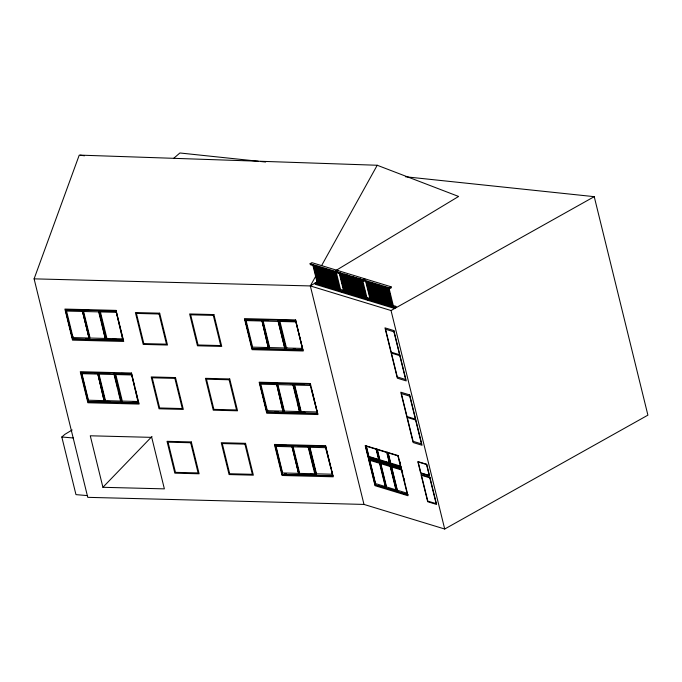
<?xml version="1.0" encoding="UTF-8"?>
<svg xmlns="http://www.w3.org/2000/svg" width="682" height="682" viewBox="0 0 682 682"><rect width="100%" height="100%" fill="white"/><g stroke="black" fill="none" stroke-linecap="round" stroke-linejoin="round"><path stroke-width="1.02" d="M405.423 176.757L594.235 196.663L647.9 415.15L444.707 529.019L363.992 504.424L87.765 497.34L34.1 278.853L79.24 155.104L377.223 165.257L458.602 196.459L335.638 270.66M363.992 504.424L310.327 285.937L320.105 268.299M321.648 265.511L377.223 165.257M88.6 337.999L73.076 337.599L73.52 337.002M301.99 348.408L286.466 348.008L286.909 347.411M282.86 411.118L267.344 410.717L267.787 410.121M101.678 322.654L105.591 340.028L72.718 339.184L65.566 310.054L98.719 310.6M109.845 373.114L97.85 373.105L105.011 402.235L121.26 402.354L88.106 401.809L80.945 372.67L114.099 373.216L117.551 387.282M102.914 487.298L164.371 488.866L151.719 437.367L90.271 435.789L102.914 487.298L151.975 436.471M284.437 345.245L285.136 349.559L252.272 348.724L245.119 319.585L278.265 320.131M297.42 401.792L299.85 413.139L266.986 412.295L259.833 383.165L292.979 383.71L289.79 383.634M299.466 474.672L292.314 445.542L299.176 474.97L315.425 475.081L282.271 474.536L275.119 445.406L308.273 445.951L313.942 469.054M65.566 310.054L72.718 339.184M89.146 310.353L82.471 310.481L89.632 339.619L105.872 339.73M99.41 310.915L106.562 340.054L99.41 310.915L116.315 311.35M106.562 340.054L123.186 340.173L116.034 311.043L122.896 340.471L123.468 340.48M80.945 372.67L83.281 372.432M97.569 372.798L104.44 402.227L97.569 372.798L94.508 372.713M114.789 373.54L121.942 402.67L114.789 373.54L131.694 373.975M88.106 401.809L104.73 401.928M134.618 386.72L131.413 373.659L138.284 403.096L138.855 403.105M137.824 399.78L138.284 403.096L121.942 402.67M245.119 319.585L252.272 348.724M261.735 319.713L268.606 349.141L261.735 319.713L254.591 319.526M268.691 319.884L262.024 320.02L269.177 349.15L285.426 349.261M278.955 320.455L286.116 349.585L278.955 320.455L295.86 320.89M259.833 383.165L266.986 412.295M276.449 383.284L283.32 412.721L276.449 383.284L263.184 382.952M317.735 413.599L300.83 413.164L293.669 384.034L304.172 384M310.293 384.154L293.669 384.034M284.181 412.431L277.02 383.301L284.181 412.431L300.14 412.84M300.83 413.164L317.454 413.283L311.776 390.181M275.119 445.406L286.636 445.389M317.454 413.283L310.003 384.452L310.583 384.469M333.021 475.831L316.116 475.405L308.963 446.267L313.328 446.079M282.271 474.536L298.895 474.655L291.743 445.525L298.895 474.655M325.578 446.395L308.963 446.267M316.116 475.405L332.739 475.524L325.297 446.693L325.868 446.701M173.56 158.446L179.895 152.981L258.248 161.242M87.475 495.609L75.966 494.629L61.815 437L64.961 434.289L72.173 429.975M34.1 278.853L310.327 285.937L332.927 272.297M310.097 263.687L311.896 262.655L391.067 286.781L391.315 287.778L389.516 288.81L310.344 264.693L310.097 263.687L389.269 287.813L391.067 286.781M314.913 283.269L316.704 282.237L395.875 306.363L396.123 307.36L394.324 308.4L315.152 284.275L314.913 283.269L394.077 307.394L395.875 306.363M338.289 270.694L336.49 271.734L336.738 272.732M317.923 283.712L313.362 265.136L312.808 264.966L317.377 283.55L317.923 283.712L318.639 283.303L314.334 265.75M320.838 283.976L320.122 284.385L315.561 265.801L315.007 265.639L319.568 284.215L320.838 283.976L316.533 266.423M323.038 284.641L322.322 285.059L317.761 266.474L317.207 266.304L321.768 284.888L323.038 284.641L318.733 267.088M324.521 285.724L319.96 267.139L319.406 266.977L323.967 285.562L324.521 285.724L325.237 285.315L320.932 267.762M326.721 286.397L322.151 267.813L321.606 267.642L326.167 286.227L326.721 286.397L327.437 285.98L323.123 268.435M328.92 287.062L324.351 268.486L323.805 268.316L328.366 286.9L328.92 287.062L329.636 286.653L325.323 269.1M331.836 287.327L331.12 287.736L326.55 269.151L326.005 268.989L330.565 287.565L331.836 287.327L327.522 269.774M334.035 287.992L333.319 288.409L328.75 269.825L328.204 269.654L332.765 288.239L334.035 287.992L329.474 269.407M330.403 270.328L334.964 288.912L335.518 289.074L336.235 288.665L331.921 271.112M332.603 270.993L337.164 289.577L337.718 289.748L338.434 289.33L334.12 271.786M334.802 271.666L339.363 290.251L340.633 290.003L336.32 272.45M339.363 290.251L340.633 290.003M339.201 273.005L343.762 291.589L345.032 291.342L340.463 272.757M343.762 291.589L345.032 291.342M341.401 273.678L345.962 292.263L346.516 292.425L347.232 292.015L342.918 274.462M343.6 274.352L348.161 292.928L348.715 293.098L349.431 292.68L344.862 274.104M345.8 275.017L350.36 293.601L351.631 293.354L347.061 274.769M350.36 293.601L351.631 293.354M347.999 275.69L352.56 294.266L353.83 294.027L349.261 275.443M352.56 294.266L353.83 294.027M350.198 276.355L354.759 294.939L356.03 294.692L351.716 277.148M354.759 294.939L356.03 294.692M352.398 277.028L356.959 295.613L358.229 295.366L353.66 276.781M356.959 295.613L358.229 295.366M354.597 277.702L359.158 296.278L360.428 296.031L355.859 277.455M359.158 296.278L360.428 296.031M356.788 278.367L361.358 296.951L362.628 296.704L358.059 278.12M361.358 296.951L362.628 296.704M358.988 279.04L363.557 297.625L364.827 297.378L360.258 278.793M363.557 297.625L364.827 297.378M361.187 279.705L365.757 298.29L367.027 298.043L362.457 279.467M365.757 298.29L367.027 298.043M369.482 298.324L367.692 299.355L367.939 300.353M365.586 281.052L370.156 299.628L371.417 299.381L367.112 281.837M370.156 299.628L371.417 299.381M367.786 281.717L372.355 300.302L373.617 300.054L369.312 282.501M372.355 300.302L373.617 300.054M369.985 282.391L374.554 300.975L375.816 300.728L371.511 283.175M374.554 300.975L375.816 300.728M372.184 283.056L376.754 301.64L378.016 301.393L373.71 283.848M376.754 301.64L378.016 301.393M374.384 283.729L378.953 302.314L380.215 302.066L375.91 284.513M378.953 302.314L380.215 302.066M376.583 284.403L381.153 302.978L382.414 302.74L378.109 285.187M381.153 302.978L382.414 302.74M378.783 285.067L383.352 303.652L384.614 303.405L380.309 285.86M383.352 303.652L384.614 303.405M380.982 285.741L385.552 304.325L386.813 304.078L382.508 286.525M385.552 304.325L386.813 304.078M383.182 286.406L387.743 304.99L389.013 304.743L384.708 287.199M387.743 304.99L389.013 304.743M391.212 305.417L390.496 305.826L385.935 287.25L385.381 287.079L389.942 305.664L391.212 305.417L386.907 287.864M387.581 287.753L392.141 306.329L393.412 306.09L389.107 288.537M392.141 306.329L393.412 306.09M379.669 460.205L376.924 449.037L376.455 449.31L379.201 460.478L389.951 463.342L368.306 457.162L365.561 445.994L366.038 445.721L368.783 456.889L379.303 460.094L376.558 448.927M368.306 457.162L368.783 456.889M387.206 452.175L386.737 452.439L389.473 463.607M398.254 455.951L387.359 452.635L390.104 463.803L401.101 466.735M386.489 487.98L380.215 462.422L379.738 462.694L386.021 488.252L396.771 491.117L375.134 484.936L368.851 459.378L390.488 465.559M375.134 484.936L386.123 487.869L379.848 462.311L376.976 461.433M401.536 469.335L390.65 466.019L396.924 491.577L407.921 494.51M310.327 285.937L391.042 310.532L594.235 196.663M303.021 350.019L286.116 349.585M74.023 309.96L82.19 310.174L89.342 339.304L73.008 338.886M100.714 310.651L116.034 311.043M82.079 311.452L66.555 311.06L73.076 337.599M98.617 311.879L83.596 311.495L90.118 338.042L105.139 338.425M115.923 312.322L100.399 311.921L106.921 338.468L122.436 338.869M281.291 320.208L295.579 320.574L302.731 349.713L286.397 349.286M261.624 320.992L246.108 320.591L252.63 347.138L268.145 347.539M295.468 321.861L279.944 321.461L286.466 348.008M85.906 338.604L88.924 338.681M112.709 339.295L116.733 339.397M106.852 339.755L123.186 340.173M266.466 348.17L269.484 348.246M293.269 348.852L295.28 348.911M252.562 348.425L268.896 348.843M121.2 373.404L131.413 373.659M97.458 374.077L81.942 373.676L88.455 400.223L103.979 400.624M113.996 374.503L98.984 374.12L105.497 400.658L120.518 401.05M131.302 374.947L115.778 374.546L122.3 401.093L137.824 401.493M276.338 384.571L260.822 384.171L267.344 410.717M292.876 384.998L277.864 384.605L284.385 411.152L299.398 411.536M310.182 385.441L294.667 385.04L301.18 411.587L316.704 411.979M106.827 401.374L109.836 401.451M133.126 402.048L136.136 402.124M122.231 402.371L138.565 402.798M275.144 411.596L278.162 411.672M302.953 412.303L304.965 412.354M267.276 411.996L283.61 412.422M297.633 445.678L308.273 445.951M291.632 446.804L276.108 446.412L282.629 472.95L298.145 473.351M308.162 447.23L293.149 446.846L299.671 473.393L314.683 473.777M325.467 447.673L309.952 447.273L316.474 473.82L331.989 474.22M284.394 473.675L286.406 473.726M310.029 474.331L313.038 474.408M61.815 437L73.324 437.98M260.362 161.464L265.656 162.026M80.297 155.24L84.525 155.777M318.093 283.132L318.639 283.303M326.891 285.818L327.437 285.98M329.091 286.483L329.636 286.653M335.689 288.495L336.235 288.665M337.88 289.168L338.434 289.33M346.678 291.845L347.232 292.015M348.877 292.518L349.431 292.68M319.568 284.215L320.122 284.385M321.768 284.888L322.322 285.059M330.565 287.565L331.12 287.736M332.765 288.239L333.319 288.409M389.942 305.664L390.496 305.826M365.561 445.994L387.052 452.584M378.902 459.515L368.902 456.471L366.405 446.292M400.701 466.156L390.701 463.112L388.203 452.933M390.104 463.803L401.084 467.485L368.11 457.443L365.185 445.542L398.16 455.585L401.084 467.485M370.283 459.395L375.066 460.853M381.144 462.711L388.621 464.988M392.082 466.036L400.684 468.662M379.848 463.359L369.849 460.316L375.569 483.606L385.569 486.65M390.496 466.607L380.829 463.658L386.549 486.948L396.216 489.898L390.752 467.622M401.647 470L391.647 466.957L397.367 490.247L407.367 493.291M396.924 491.577L407.819 494.893M389.269 287.813L389.516 288.81M394.077 307.394L394.324 308.4M389.823 293.533L390.581 296.627M388.135 287.915L392.696 306.499M387.112 290.796L387.879 293.891M389.141 299.057L389.899 302.152M391.042 310.532L444.707 529.019M384.409 288.06L385.168 291.154M386.438 296.32L387.197 299.415M383.736 286.576L388.297 305.161M383.727 293.584L384.495 296.679M381.536 285.911L386.097 304.487M380.266 287.753L381.784 293.951M383.054 299.108L383.813 302.203M379.337 285.238L383.898 303.822M377.555 285.016L379.081 291.214M379.584 293.277L381.11 299.475M377.137 284.565L381.698 303.149M376.882 290.541L378.399 296.738M378.911 298.801L379.669 301.896M374.938 283.9L379.499 302.476M374.682 289.876L375.697 294.002M376.2 296.065L377.214 300.199M372.739 283.226L377.299 301.811M373.497 293.328L375.015 299.526M370.539 282.553L375.1 301.137M368.34 281.888L372.901 300.472M367.325 284.761L368.084 287.864M366.14 281.214L370.701 299.799M364.921 279.739L364.674 278.742L362.884 279.773L363.122 280.771M363.941 287.557L364.7 290.651M361.741 279.876L366.302 298.46M361.23 284.82L361.989 287.915M363.259 293.081L364.018 296.176M359.542 279.202L364.103 297.787M358.272 281.052L359.286 285.178M360.556 290.344L361.315 293.439M357.342 278.537L361.903 297.122M355.569 278.316L356.575 282.45M357.087 284.513L358.604 290.702M355.143 277.864L359.704 296.448M399.848 461.663L400.598 464.706M401.894 469.975L402.644 473.044M403.906 478.159L404.656 481.219M397.887 455.84L400.624 467.008M401.169 469.225L407.452 494.782M354.384 281.777L355.902 287.975M356.405 290.038L357.172 293.132M352.944 277.199L357.504 295.775M351.673 279.04L353.199 285.238M353.702 287.301L354.461 290.396M350.744 276.525L355.305 295.11M349.474 278.375L350.488 282.501M351 284.565L351.759 287.659M348.545 275.852L353.106 294.436M347.53 278.733L349.048 284.931M350.318 290.089L351.077 293.183M346.345 275.187L350.915 293.772M344.819 275.997L345.586 279.1M346.848 284.258L348.374 290.455M344.146 274.514L348.715 293.098M387.836 452.362L390.573 463.53M391.118 465.746L397.401 491.304M387.308 453.598L389.55 462.763L379.883 459.813L377.385 449.634M390.019 465.823L396.302 491.39M341.946 273.849L346.516 292.425M343.975 289.108L344.478 291.18M339.747 273.175L344.316 291.76M343.344 291.282L343.097 290.276L341.298 291.316L341.546 292.314M335.348 271.837L339.917 290.413M334.589 275.741L335.348 278.844M336.618 284.002L337.377 287.105M333.148 271.163L337.718 289.748M376.089 449.199L378.825 460.367M379.371 462.584L385.654 488.142M331.878 273.013L332.646 276.108M333.907 281.265L334.674 284.368M330.949 270.498L335.518 289.074M331.205 278.537L331.964 281.632M328.494 275.801L329.261 278.895M330.523 284.062L331.29 287.156M325.033 269.97L326.55 276.159M327.82 281.325L328.579 284.42M324.351 275.494L325.877 281.683M369.32 459.105L375.603 484.663M322.151 274.82L323.166 278.955M323.677 281.018L324.692 285.144M320.966 278.282L322.492 284.471M314.794 269.714L315.553 272.809M296.073 322.586L298.29 331.631M298.784 333.634L302.484 348.707M325.825 447.392L331.009 468.491M331.503 470.503L332.492 474.519M293.959 383.736L301.112 412.866M309.244 445.968L316.405 475.107M279.006 323.149L281.231 332.185M281.726 334.197L283.942 343.234M277.983 320.429L285.136 349.559M293.226 384.716L294.215 388.731M294.709 390.743L296.934 399.78M292.697 384.009L299.85 413.139M307.983 446.241L315.135 475.38M262.306 319.722L269.467 348.852M275.409 445.107L282.561 474.237M135.113 388.731L137.338 397.768M98.967 311.597L101.183 320.642M118.787 392.303L120.271 398.331M98.43 310.89L105.591 340.028M113.809 373.514L120.97 402.644M82.761 310.191L89.913 339.321M98.14 372.807L105.301 401.945M82.437 311.18L89.095 338.298M81.235 372.381L88.387 401.51M116.076 310.395L64.884 309.082L72.514 340.13L123.706 341.443L116.076 310.395M159.673 313.183L135.403 312.561L143.22 344.401L167.491 345.024L159.673 313.183M213.909 314.572L189.639 313.959L197.456 345.791L221.727 346.413L213.909 314.572M159.068 313.993L136.417 313.413L143.825 343.6L166.476 344.18L159.068 313.993M213.304 315.382L190.653 314.803L198.07 344.99L220.721 345.569L213.304 315.382M295.63 319.935L244.437 318.622L252.059 349.67L303.251 350.974L295.63 319.935M278.162 321.418L263.15 321.034L269.663 347.573L284.684 347.956L278.162 321.418M131.464 373.02L80.271 371.707L87.893 402.755L139.085 404.068L131.464 373.02M175.487 377.564L151.216 376.941L159.034 408.782L183.305 409.405L175.487 377.564M229.723 378.953L205.453 378.331L213.27 410.172L237.541 410.794L229.723 378.953M174.882 378.374L152.222 377.794L159.639 407.972L182.29 408.561L174.882 378.374M229.118 379.763L206.467 379.183L213.875 409.37L236.535 409.95L229.118 379.763M310.344 383.514L259.151 382.201L266.781 413.241L317.965 414.554L310.344 383.514M191.301 441.945L167.03 441.322L174.848 473.163L199.118 473.785L191.301 441.945M245.537 443.334L221.266 442.712L229.084 474.553L253.354 475.175L245.537 443.334M325.629 445.747L274.437 444.434L282.067 475.482L333.259 476.795L325.629 445.747M190.696 442.746L168.036 442.166L175.453 472.353L198.104 472.933L190.696 442.746M244.932 444.144L222.281 443.556L229.689 473.743L252.349 474.322L244.932 444.144M393.889 330.574L384.963 327.854L397.333 378.186L406.25 380.906L393.889 330.574M393.915 331.784L385.586 329.244L391.221 352.193L399.55 354.734L393.915 331.784M399.771 355.646L391.442 353.106L397.308 376.967L405.637 379.507L399.771 355.646M409.703 394.929L400.777 392.21L413.139 442.541L422.064 445.261L409.703 394.929M409.72 396.148L401.391 393.608L407.026 416.557L415.355 419.089L409.72 396.148M415.585 420.01L407.256 417.469L413.113 441.331L421.442 443.871L415.585 420.01M426.736 464.289L417.81 461.569L420.649 473.112L429.566 475.831L426.736 464.289M426.514 464.502L418.185 461.961L420.871 472.899L429.2 475.439L426.514 464.502M401.331 468.5L368.357 458.449L375.049 485.686L408.024 495.737L401.331 468.5M429.907 477.204L420.982 474.484L427.674 501.722L436.599 504.441L429.907 477.204M429.779 477.818L421.45 475.286L427.802 501.108L436.13 503.648L429.779 477.818"/></g></svg>
